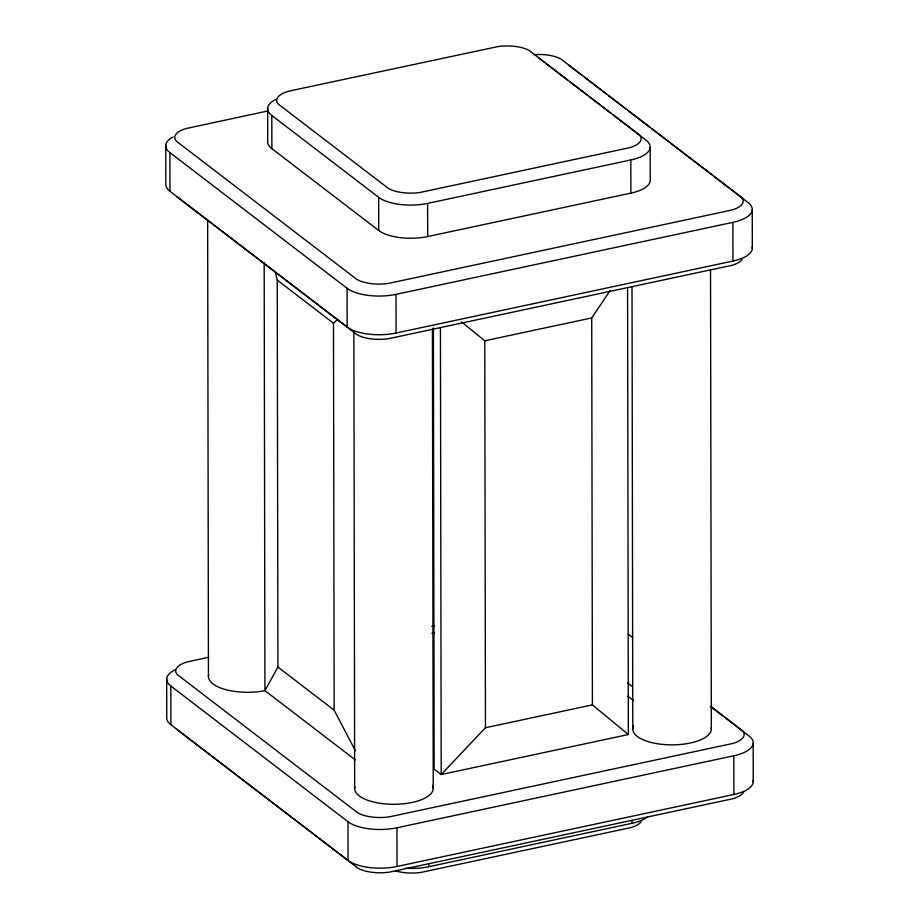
<?xml version="1.0" encoding="UTF-8"?>
<svg xmlns="http://www.w3.org/2000/svg" width="919" height="919" viewBox="0 0 919 919"><rect width="100%" height="100%" fill="white"/><g stroke="black" fill="none" stroke-linecap="round" stroke-linejoin="round"><path stroke-width="1.38" d="M355.423 759.979L264.925 690.651L277.917 667.068L277.239 280.111L275.413 271.84M433.4 327.934L434.17 769.157L441.2 774.533L628.355 734.545L592.399 704.884L591.721 317.94L610.032 290.714M592.399 704.884L485.45 727.733L441.2 774.533L440.419 327.589M355.389 750.789L334.16 710.146L333.482 323.189L337.641 319.33M268.049 110.923L186.293 128.511A27.168 10.959 -0.1 0 0 176.471 141.273L356.94 279.479A27.168 10.959 -0.1 0 0 388.53 283.397L731.685 210.072A27.168 10.959 -0.1 0 0 741.495 197.309L561.027 59.092A27.168 10.959 -0.1 0 0 534.008 54.669M276.022 99.309A36.255 14.624 -0.1 0 0 271.806 115.472L378.662 197.321A36.255 14.624 -0.1 0 0 427.622 203.386L630.813 159.963A36.255 14.624 -0.1 0 0 646.023 140.182L613.053 114.932M267.659 108.097L267.716 141.262A36.255 14.624 -0.1 0 0 271.863 148.637L378.72 230.485A36.255 14.624 -0.1 0 0 427.68 236.551L630.871 193.128A36.255 14.624 -0.1 0 0 650.227 180.733L650.17 147.568M173.128 136.92A36.255 14.624 -0.1 0 0 169.9 152.588L347.06 288.267A36.255 14.624 -0.1 0 0 396.02 294.344L732.891 222.352A36.255 14.624 -0.1 0 0 748.1 202.571L714.04 176.482M165.753 145.202L165.822 183.903A36.255 14.624 -0.1 0 0 169.969 191.278L347.129 326.969A36.255 14.624 -0.1 0 0 396.089 333.034L732.96 261.042A36.255 14.624 -0.1 0 0 752.19 246.74M461.476 321.822L484.772 340.788L591.721 317.94M208.728 657.234L187.223 661.944A27.168 10.959 -0.1 0 0 177.401 674.707L357.87 812.924A27.168 10.959 -0.1 0 0 389.461 816.83L732.615 743.505A27.168 10.959 -0.1 0 0 742.426 730.743L711.386 706.745M431.769 626.39L434.561 625.793M431.815 633.271L434.607 632.674M175.047 669.848A36.255 14.624 -0.1 0 0 170.831 686.022L347.991 821.712A36.255 14.624 -0.1 0 0 396.951 827.778L733.821 755.786A36.255 14.624 -0.1 0 0 749.031 736.016L725.183 717.739M166.684 678.647L166.753 717.337A36.255 14.624 -0.1 0 0 170.9 724.723L348.06 860.402A36.255 14.624 -0.1 0 0 397.019 866.468L733.89 794.487A36.255 14.624 -0.1 0 0 753.12 780.174M405.761 868.225A36.255 14.624 -0.1 0 0 428.782 866.72L631.973 823.309A36.255 14.624 -0.1 0 0 648.021 816.463M582.29 75.588L570.94 66.892A36.255 14.624 -0.1 0 0 568.459 65.26M584.564 77.322L606.149 93.853M608.412 95.587L625.448 108.637M627.723 110.372L649.296 126.902M651.571 128.637L668.607 141.687M670.881 143.433L711.765 174.736M539.166 58.345L543.715 61.826M545.989 63.572L567.586 80.114M569.86 81.848L586.908 94.91M589.182 96.656L610.779 113.198M277.239 280.111L333.482 323.189M628.194 634.087L632.686 637.533M710.421 706.435L722.92 716.004M627.677 682.955L632.203 686.424M627.884 696.211L633.547 700.542M277.917 667.068L334.16 710.146M176.574 196.551L357.043 334.757A27.168 10.959 -0.1 0 0 388.622 338.674L731.777 265.35A27.168 10.959 -0.1 0 0 742.047 259.629M752.247 209.957L752.316 248.647M753.178 743.391L753.247 782.08M732.891 222.352L732.96 261.042M733.821 755.786L733.89 794.487M710.525 269.566L711.329 729.066M632.019 286.705L632.789 728.962M630.813 159.963L630.871 193.128M631.973 820.541L631.973 823.309M627.574 287.601L628.355 734.545M484.772 340.788L485.45 727.733M432.412 329.002L433.217 788.491M427.622 203.386L427.68 236.551M428.771 863.963L428.782 866.72M396.02 294.344L396.089 333.034M396.951 827.778L397.019 866.468M378.662 197.321L378.72 230.485M353.872 331.77L354.677 788.399M347.06 288.267L347.129 326.969M347.991 821.712L348.06 860.402M271.806 115.472L271.863 148.637M264.178 262.329L264.925 690.651M207.648 219.779L208.441 676.395M169.9 152.588L169.969 191.278M170.831 686.022L170.9 724.723M711.168 727.503A39.276 15.853 -0.1 0 1 669.871 744.838A39.276 15.853 -0.1 0 1 633.593 725.872M641.06 821.885A27.168 10.959 -0.1 0 1 630.79 827.605L421.316 872.361A27.168 10.959 -0.1 0 1 395.469 870.844M743.804 791.673A27.168 10.959 -0.1 0 1 732.707 798.783L389.553 872.108A27.168 10.959 -0.1 0 1 357.973 868.202L177.505 729.985A27.168 10.959 -0.1 0 1 176.494 728.606M432.516 785.4A39.276 15.853 -0.1 0 1 395.607 804.274A39.276 15.853 -0.1 0 1 354.883 786.848M264.844 690.686A39.276 15.853 -0.1 0 1 225.144 689.457A39.276 15.853 -0.1 0 1 208.659 674.845M291.484 90.579L288.198 91.395A27.168 10.959 -0.1 0 0 278.377 104.157L388.542 188.533A27.168 10.959 -0.1 0 0 420.132 192.439L629.607 147.683A27.168 10.959 -0.1 0 0 639.417 134.921L529.252 50.545A27.168 10.959 -0.1 0 0 497.661 46.639L291.484 90.579"/></g></svg>
